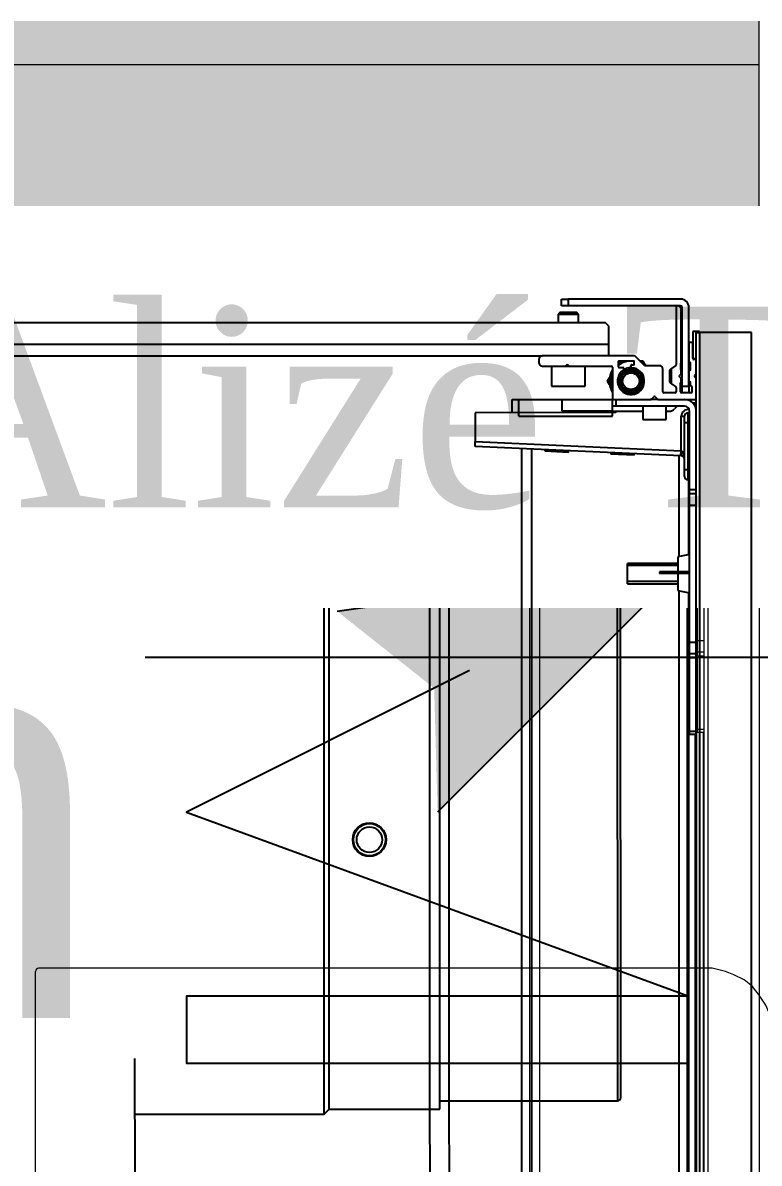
# Model space of a CAD drawing. Header units: centimetres. Extents: x 2666 to 9670, y 1889 to 5633.
# Drawn here: x 5269.06 to 5291.04, y 4364.28 to 4398.34 of the extents above; entities that cross this region are included whole.
import ezdxf

# ---------------------------------------------------------------- set-up
doc = ezdxf.new("R2010")
doc.units = ezdxf.units.CM
doc.header["$LTSCALE"] = 12.7
for name, color, linetype, lineweight in [('B amÈnagement intÈrieur', 7, 'Continuous', 5), ('B aménagement intérieur', 7, 'Continuous', 5), ('B Général', 7, 'Continuous', 5), ('C ANNOTATIONS-prestations', 7, 'Continuous', 5), ('F REMPLISSAGE-vert clair', 7, 'Continuous', 13), ('F REMPLISSAGE-vert clair-1', 7, 'Continuous', 5), ('F REMPLISSAGE-vert foncÈ', 7, 'Continuous', 5), ('F REMPLISSAGE-vert foncé', 7, 'Continuous', 13), ('prlm-ELEC-CFO', 1, 'Continuous', 25)]:
    doc.layers.add(name, color=color, linetype=linetype, lineweight=lineweight)
for name, color, linetype in [('MTI900_Alu', 252, 'Continuous'), ('prlm-CHAUFF', 4, 'Continuous'), ('prlm-VMC', 93, 'Continuous')]:
    doc.layers.add(name, color=color, linetype=linetype)
doc.styles.add('prlm-elec-cfo', font='comic.ttf', dxfattribs={"height": 12})
doc.styles.add('prlm-vmc', font='pala.ttf', dxfattribs={"height": 14})

# ---------------------------------------------------------------- blocks, each defined once
blk = doc.blocks.new('G 100_80')
at = {"layer": 'B Général', "color": 7, "linetype": 'Continuous', "lineweight": 5, "flags": 128}
blk.add_lwpolyline([(9.5, -45), (9.5, 45), (48.52, 45), (48.52, -45)], close=True, dxfattribs=at)
at = {"layer": 'C ANNOTATIONS-prestations', "lineweight": 5}
for p, q in [((46.87, 43.75), (46.87, -43.75)), ((46.97, -43.75), (46.97, 43.75)), ((46.35, -36.044), (46.35, 1.5)), ((46.65, 1.6), (46.65, -35.984)), ((46.85, 1.667), (46.85, -31.75)), ((41.65, -40.287), (41.65, 1.325)), ((41.95, -40.274), (41.95, 1.325)), ((46.67, -31.75), (46.67, -31.85)), ((46.87, -31.75), (46.67, -31.75)), ((46.67, -31.85), (46.67, -34.033)), ((46.67, -31.85), (46.87, -31.85)), ((46.87, -34.033), (46.67, -34.033)), ((46.67, -34.033), (46.67, -34.168)), ((46.67, -34.168), (46.67, -34.5)), ((46.67, -34.168), (46.87, -34.168)), ((46.67, -34.5), (46.67, -38.6)), ((46.67, -34.5), (46.87, -34.5)), ((46.32, -36.05), (46.67, -35.98)), ((46.32, -36.55), (46.32, -36.05)), ((44.82, -36.25), (44.82, -36.85)), ((44.82, -36.25), (46.32, -36.25)), ((46.32, -36.311), (44.82, -36.311)), ((45.911, -36.55), (45.775, -36.55)), ((45.775, -36.6), (45.775, -36.55)), ((45.911, -36.6), (45.775, -36.6)), ((46.67, -36.55), (45.911, -36.55)), ((45.911, -36.6), (45.911, -36.55)), ((46.67, -36.6), (45.911, -36.6)), ((46.32, -37.05), (46.32, -36.6)), ((46.32, -36.789), (44.82, -36.789)), ((46.32, -36.85), (44.82, -36.85)), ((46.67, -37.12), (46.32, -37.05)), ((46.35, -40.074), (46.35, -37.056)), ((46.65, -37.116), (46.65, -39.35)), ((46.67, -38.6), (46.67, -38.932)), ((46.67, -38.6), (46.87, -38.6)), ((46.67, -38.932), (46.67, -39.067)), ((46.87, -38.932), (46.67, -38.932)), ((46.67, -39.067), (46.67, -41.4)), ((46.67, -39.067), (46.87, -39.067)), ((46.52, -39.45), (46.52, -39.65)), ((46.67, -39.35), (46.62, -39.35)), ((46.62, -39.65), (46.62, -39.35)), ((46.52, -39.65), (46.52, -41.05)), ((46.62, -39.65), (46.52, -39.65)), ((46.62, -39.65), (46.67, -39.65)), ((46.62, -41.05), (46.62, -39.65)), ((46.413, -40.071), (40.27, -40.35)), ((43.056, -40.173), (42.354, -40.205)), ((43.056, -40.173), (43.058, -40.223)), ((45.018, -40.084), (44.316, -40.116)), ((44.319, -40.166), (44.316, -40.116)), ((45.018, -40.084), (45.02, -40.134)), ((46.425, -40.07), (46.413, -40.071)), ((46.413, -40.071), (46.42, -40.221)), ((40.27, -40.5), (46.42, -40.221)), ((40.27, -40.35), (40.27, -40.5)), ((40.27, -41.351), (40.27, -40.5)), ((42.357, -40.255), (42.354, -40.205)), ((46.42, -40.221), (46.425, -40.22)), ((46.42, -40.221), (46.42, -41.25)), ((45.27, -41.15), (45.97, -41.15)), ((45.27, -41.55), (45.27, -41.15)), ((45.97, -41.15), (45.97, -41.55)), ((46.52, -41.05), (46.52, -41.25)), ((46.62, -41.05), (46.52, -41.05)), ((46.67, -41.05), (46.62, -41.05)), ((46.62, -41.35), (46.62, -41.05)), ((44.47, -41.36), (40.27, -41.351)), ((41.37, -41.353), (41.37, -41.75)), ((41.57, -41.25), (44.37, -41.25)), ((41.57, -41.25), (41.57, -41.75)), ((42.87, -41.4), (42.87, -41.75)), ((44.37, -41.4), (42.87, -41.4)), ((44.37, -41.25), (44.37, -41.4)), ((44.37, -41.4), (44.37, -41.55)), ((44.37, -41.4), (45.27, -41.4)), ((44.472, -41.4), (44.47, -41.36)), ((45.97, -41.4), (46.067, -41.4)), ((46.42, -41.25), (46.52, -41.25)), ((46.62, -41.35), (46.67, -41.35)), ((41.37, -41.75), (41.57, -41.75)), ((41.57, -41.75), (42.87, -41.75)), ((42.87, -41.75), (44.37, -41.75)), ((44.37, -41.55), (44.37, -41.75)), ((44.47, -41.55), (44.37, -41.55)), ((44.37, -41.75), (44.4, -41.75)), ((44.37, -42.72), (44.37, -41.78)), ((44.4, -41.75), (45.508, -41.75)), ((46.52, -41.55), (44.47, -41.55)), ((44.47, -41.75), (44.47, -41.55)), ((45.732, -41.75), (45.508, -41.75)), ((45.529, -41.759), (45.599, -41.829)), ((45.641, -41.829), (45.711, -41.759)), ((45.732, -41.75), (46.84, -41.75)), ((46.765, -41.65), (46.87, -41.65)), ((46.84, -41.75), (46.87, -41.75)), ((42.55, -42.15), (43.55, -42.15)), ((42.55, -42.75), (42.55, -42.15)), ((43.55, -42.15), (43.55, -42.75)), ((44.278, -42.2), (44.22, -42.3)), ((45.114, -41.95), (44.726, -41.95)), ((45.87, -41.98), (45.87, -42.66)), ((46.24, -41.95), (45.9, -41.95)), ((46.133, -42.221), (46.257, -42.134)), ((46.27, -42.109), (46.27, -41.98)), ((46.4, -41.98), (46.4, -42.252)), ((46.72, -41.95), (46.43, -41.95)), ((46.45, -41.95), (46.45, -42.15)), ((46.45, -42.15), (46.45, -44.5)), ((46.45, -42.15), (46.65, -42.15)), ((46.65, -42.15), (46.65, -41.95)), ((46.65, -42.15), (46.65, -44.5)), ((46.661, -42.249), (46.7, -42.21)), ((46.7, -42.15), (46.7, -42.251)), ((46.72, -42.15), (46.7, -42.15)), ((46.75, -41.98), (46.75, -42.12)), ((44.22, -42.3), (44.278, -42.4)), ((46.07, -42.27), (46.09, -42.25)), ((46.07, -42.63), (46.07, -42.27)), ((46.07, -42.293), (46.12, -42.293)), ((46.09, -42.65), (46.09, -42.25)), ((46.09, -42.25), (46.12, -42.25)), ((46.12, -42.654), (46.12, -42.246)), ((46.371, -42.429), (46.411, -42.388)), ((46.411, -42.512), (46.371, -42.471)), ((46.4, -42.25), (46.45, -42.25)), ((46.4, -42.293), (46.45, -42.293)), ((46.42, -42.28), (46.42, -42.367)), ((46.42, -42.533), (46.42, -42.625)), ((46.65, -42.595), (46.65, -42.31)), ((46.661, -42.287), (46.661, -42.249)), ((46.821, -42.429), (46.87, -42.379)), ((46.87, -42.521), (46.821, -42.471)), ((46.835, -42.486), (46.835, -42.414)), ((42.17, -42.95), (42.17, -42.85)), ((42.27, -42.75), (42.958, -42.75)), ((42.958, -42.75), (43.082, -42.75)), ((42.979, -42.759), (42.999, -42.779)), ((43.041, -42.779), (43.061, -42.759)), ((43.082, -42.75), (44.34, -42.75)), ((44.54, -42.87), (44.54, -42.74)), ((44.54, -42.854), (44.566, -42.9)), ((44.57, -42.71), (44.68, -42.71)), ((44.99, -42.9), (44.57, -42.9)), ((44.71, -42.68), (44.71, -42.657)), ((44.92, -42.729), (44.92, -42.76)), ((44.95, -42.79), (44.99, -42.79)), ((45.02, -42.82), (45.02, -42.87)), ((45.321, -42.769), (45.049, -43.041)), ((45.184, -42.906), (45.27, -42.906)), ((45.27, -42.906), (45.328, -42.806)), ((45.77, -42.76), (45.342, -42.76)), ((46.07, -42.607), (46.12, -42.607)), ((46.09, -42.65), (46.07, -42.63)), ((46.12, -42.65), (46.09, -42.65)), ((46.257, -42.766), (46.133, -42.679)), ((46.27, -44.52), (46.27, -42.791)), ((46.4, -42.607), (46.45, -42.607)), ((46.45, -42.65), (46.4, -42.65)), ((46.4, -42.827), (46.4, -42.653)), ((46.42, -42.855), (46.42, -44.45)), ((46.65, -43.42), (46.65, -42.885)), ((46.661, -42.65), (46.661, -42.618)), ((46.7, -42.69), (46.661, -42.65)), ((46.7, -42.654), (46.7, -42.826)), ((15.5, -43.05), (42.27, -43.05)), ((45.028, -43.05), (42.27, -43.05)), ((44.25, -43.4), (44.25, -43.05)), ((46.77, -42.98), (46.77, -43.42)), ((46.77, -43.78), (46.77, -42.98)), ((46.77, -42.98), (46.87, -42.98)), ((46.84, -42.95), (46.8, -42.95)), ((13.55, -43.4), (44.25, -43.4)), ((44.25, -43.95), (44.25, -43.4)), ((46.74, -43.45), (46.68, -43.45)), ((46.97, -43.78), (46.77, -43.78)), ((46.87, -43.75), (46.97, -43.75)), ((46.97, -43.75), (46.97, -43.78)), ((47.42, -43.75), (46.97, -43.75)), ((13.65, -44.05), (44.15, -44.05)), ((42.75, -44.3), (42.75, -44.05)), ((43.35, -44.05), (43.35, -44.3)), ((44.25, -43.95), (44.15, -44.05)), ((42.75, -44.3), (43.35, -44.3)), ((42.8, -44.35), (42.75, -44.3)), ((43.3, -44.35), (42.8, -44.35)), ((43.05, -44.55), (42.85, -44.55)), ((42.85, -44.55), (42.85, -44.75)), ((46.4, -44.55), (43.05, -44.55)), ((43.05, -44.75), (43.05, -44.55)), ((43.35, -44.3), (43.3, -44.35)), ((46.32, -44.55), (46.3, -44.55)), ((42.85, -44.75), (43.05, -44.75)), ((46.4, -44.75), (43.05, -44.75))]:
    blk.add_line(p, q, dxfattribs=at)
at = {"layer": 'C ANNOTATIONS-prestations'}
blk.add_line((48.52, -43.75), (47.42, -43.75), dxfattribs=at)
at = {"layer": 'C ANNOTATIONS-prestations', "lineweight": 5, "flags": 128}
for points in [[(46.52, -39.45, -0.198912), (46.549, -39.379, -0.198912), (46.62, -39.35)], [(46.52, -39.97, -0.193016), (46.492, -40.039, -0.193016), (46.425, -40.07)], [(46.067, -41.4, -0.109774), (46.151, -41.419, -0.109774), (46.22, -41.472)], [(46.302, -41.55, -0.028434), (46.259, -41.513, -0.028434), (46.22, -41.472)], [(46.663, -41.445, -0.227222), (46.495, -41.406, -0.227222), (46.42, -41.25)], [(46.62, -41.35, -0.198912), (46.549, -41.321, -0.198912), (46.52, -41.25)], [(46.87, -41.4, -0.198912), (46.767, -41.647, -0.198912), (46.52, -41.75)], [(46.67, -41.4, -0.198912), (46.626, -41.506, -0.198912), (46.52, -41.55)], [(44.37, -41.78, -0.198912), (44.379, -41.759, -0.198912), (44.4, -41.75)], [(45.508, -41.75, -0.098491), (45.519, -41.752, -0.098491), (45.529, -41.759)], [(45.641, -41.829, -0.198912), (45.62, -41.837, -0.198912), (45.599, -41.829)], [(45.711, -41.759, -0.098491), (45.721, -41.752, -0.098491), (45.732, -41.75)], [(46.84, -41.75, -0.198912), (46.861, -41.759, -0.198912), (46.87, -41.78)], [(44.37, -42.646, -0.14145), (44.27, -42.3, -0.14145), (44.37, -41.954)], [(44.37, -42.54, -0.103148), (44.32, -42.3, -0.103148), (44.37, -42.06)], [(44.697, -42.632, -0.366532), (44.556, -42.134, -0.366532), (45.023, -41.913, -0.366532), (45.318, -42.338, -0.366532), (44.948, -42.699)], [(45.87, -41.98, -0.198912), (45.879, -41.959, -0.198912), (45.9, -41.95)], [(46.12, -42.246, -0.120588), (46.123, -42.232, -0.120588), (46.133, -42.221)], [(46.24, -41.95, -0.198912), (46.261, -41.959, -0.198912), (46.27, -41.98)], [(46.27, -42.109, -0.120588), (46.267, -42.123, -0.120588), (46.257, -42.134)], [(46.4, -41.98, -0.198912), (46.409, -41.959, -0.198912), (46.43, -41.95)], [(46.72, -41.95, -0.198912), (46.741, -41.959, -0.198912), (46.75, -41.98)], [(46.75, -42.12, -0.198912), (46.741, -42.141, -0.198912), (46.72, -42.15)], [(46.371, -42.471, -0.198912), (46.362, -42.45, -0.198912), (46.371, -42.429)], [(46.42, -42.28, -0.155096), (46.406, -42.269, -0.155096), (46.4, -42.252)], [(46.42, -42.367, -0.098491), (46.418, -42.378, -0.098491), (46.411, -42.388)], [(46.411, -42.512, -0.098491), (46.418, -42.522, -0.098491), (46.42, -42.533)], [(46.661, -42.249, -0.013224), (46.655, -42.25, -0.013224), (46.65, -42.25)], [(46.65, -42.31, -0.17724), (46.657, -42.291, -0.17724), (46.675, -42.28)], [(46.7, -42.251, -0.17724), (46.693, -42.27, -0.17724), (46.675, -42.28)], [(46.821, -42.471, -0.198912), (46.812, -42.45, -0.198912), (46.821, -42.429)], [(42.17, -42.85, -0.198912), (42.199, -42.779, -0.198912), (42.27, -42.75)], [(42.958, -42.75, -0.098491), (42.969, -42.752, -0.098491), (42.979, -42.759)], [(43.041, -42.779, -0.198912), (43.02, -42.787, -0.198912), (42.999, -42.779)], [(43.061, -42.759, -0.098491), (43.071, -42.752, -0.098491), (43.082, -42.75)], [(44.37, -42.72, -0.198912), (44.361, -42.741, -0.198912), (44.34, -42.75)], [(44.54, -42.74, -0.198912), (44.549, -42.719, -0.198912), (44.57, -42.71)], [(44.92, -42.9, -0.085942), (44.718, -42.865, -0.085942), (44.54, -42.764)], [(44.67, -42.9, -0.02871), (44.603, -42.867, -0.02871), (44.54, -42.827)], [(44.57, -42.9, -0.198912), (44.549, -42.891, -0.198912), (44.54, -42.87)], [(44.71, -42.68, -0.198912), (44.701, -42.701, -0.198912), (44.68, -42.71)], [(44.697, -42.632, -0.122946), (44.706, -42.643, -0.122946), (44.71, -42.657)], [(44.92, -42.7, -0.074153), (44.803, -42.683, -0.074153), (44.697, -42.632)], [(44.92, -42.729, -0.189855), (44.928, -42.708, -0.189855), (44.948, -42.699)], [(44.948, -42.699, -0.008728), (44.934, -42.7, -0.008728), (44.92, -42.7)], [(44.95, -42.79, -0.198912), (44.929, -42.781, -0.198912), (44.92, -42.76)], [(45.009, -42.893, -0.018566), (44.965, -42.898, -0.018566), (44.92, -42.9)], [(44.99, -42.79, -0.198912), (45.011, -42.799, -0.198912), (45.02, -42.82)], [(45.02, -42.87, -0.198912), (45.011, -42.891, -0.198912), (44.99, -42.9)], [(45.379, -42.76, -0.041018), (45.298, -42.829, -0.041018), (45.207, -42.883)], [(45.321, -42.769, -0.098491), (45.331, -42.762, -0.098491), (45.342, -42.76)], [(45.87, -42.66, -0.198912), (45.841, -42.731, -0.198912), (45.77, -42.76)], [(46.133, -42.679, -0.120588), (46.123, -42.668, -0.120588), (46.12, -42.654)], [(46.257, -42.766, -0.120588), (46.267, -42.777, -0.120588), (46.27, -42.791)], [(46.4, -42.653, -0.155096), (46.406, -42.636, -0.155096), (46.42, -42.625)], [(46.42, -42.855, -0.155096), (46.406, -42.844, -0.155096), (46.4, -42.827)], [(46.675, -42.625, -0.17724), (46.657, -42.614, -0.17724), (46.65, -42.595)], [(46.65, -42.65, -0.013224), (46.655, -42.65, -0.013224), (46.661, -42.65)], [(46.65, -42.885, -0.17724), (46.657, -42.866, -0.17724), (46.675, -42.855)], [(46.675, -42.625, -0.17724), (46.693, -42.635, -0.17724), (46.7, -42.654)], [(46.7, -42.826, -0.17724), (46.693, -42.845, -0.17724), (46.675, -42.855)], [(42.27, -43.05, -0.198912), (42.199, -43.021, -0.198912), (42.17, -42.95)], [(45.049, -43.041, -0.098491), (45.039, -43.048, -0.098491), (45.028, -43.05)], [(46.77, -42.98, -0.198912), (46.779, -42.959, -0.198912), (46.8, -42.95)], [(46.87, -42.92, -0.198912), (46.861, -42.941, -0.198912), (46.84, -42.95)], [(46.68, -43.45, -0.198912), (46.659, -43.441, -0.198912), (46.65, -43.42)], [(46.77, -43.42, -0.198912), (46.761, -43.441, -0.198912), (46.74, -43.45)], [(46.3, -44.55, -0.198912), (46.279, -44.541, -0.198912), (46.27, -44.52)], [(46.42, -44.45, -0.198912), (46.391, -44.521, -0.198912), (46.32, -44.55)], [(46.65, -44.5, -0.198912), (46.577, -44.677, -0.198912), (46.4, -44.75)], [(46.45, -44.5, -0.198912), (46.435, -44.535, -0.198912), (46.4, -44.55)]]:
    blk.add_lwpolyline(points, format="xyb", dxfattribs=at)
at = {"layer": 'C ANNOTATIONS-prestations', "lineweight": 5}
for radius in [0.35, 0.3, 0.25]:
    blk.add_circle((44.92, -42.3), radius, dxfattribs=at)
for points, knots in [([(46.425, -40.22), (46.423, -40.181), (46.422, -40.129), (46.422, -40.102), (46.422, -40.083), (46.423, -40.074), (46.424, -40.072), (46.424, -40.07), (46.424, -40.07), (46.424, -40.07), (46.425, -40.07)], [0, 0, 0, 1, 2, 3, 4, 5, 6, 7, 7, 8, 8, 8]), ([(46.52, -39.97), (46.52, -40.004), (46.513, -40.068), (46.501, -40.117), (46.491, -40.146), (46.48, -40.171), (46.467, -40.191), (46.457, -40.203), (46.447, -40.212), (46.433, -40.219), (46.426, -40.22), (46.425, -40.22), (46.425, -40.22)], [0, 0, 0, 1, 2, 3, 4, 5, 6, 7, 8, 9, 9, 10, 10, 10])]:
    blk.add_open_spline(points, degree=2, knots=knots, dxfattribs=at)
blk = doc.blocks.new('A n0.MTI900_Alu_390')
at = {"layer": 'MTI900_Alu', "color": 1, "linetype": 'Continuous'}
for p, q in [((4.34, -0.405), (4.34, -3.475)), ((4.405, -0.415), (4.405, -3.465)), ((4.305, -0.6), (4.305, -3.277)), ((4.0071, -3.6913), (4.035, -3.077)), ((4.05, -3.077), (4.0221, -3.692)), ((4.035, -3.077), (4.05, -3.077)), ((4.1351, -3.077), (4.05, -3.077)), ((4.136, -3.497), (4.1351, -3.077)), ((4.1353, -3.187), (4.175, -3.187)), ((4.175, -3.187), (4.175, -3.207)), ((4.0287, -3.215), (-0.1325, -3.215)), ((4.125, -3.207), (4.125, -3.487)), ((4.125, -3.207), (4.175, -3.207)), ((4.175, -3.207), (4.175, -3.337)), ((4.0274, -3.245), (-0.1325, -3.245)), ((4.295, -3.267), (4.285, -3.267)), ((4.0173, -3.3556), (4.0205, -3.2854)), ((4.0255, -3.2857), (4.0205, -3.2854)), ((4.275, -3.277), (4.275, -3.3458)), ((4.305, -3.5528), (4.305, -3.277)), ((4.14, -3.337), (4.175, -3.337)), ((4.14, -3.487), (4.14, -3.337)), ((4.175, -3.337), (4.175, -3.487)), ((4.215, -3.305), (4.215, -3.405)), ((4.275, -3.305), (4.215, -3.305)), ((4.43, -3.325), (4.405, -3.325)), ((4.43, -3.325), (4.43, -3.385)), ((4.435, -3.33), (4.43, -3.325)), ((4.435, -3.38), (4.435, -3.33)), ((4.455, -3.355), (4.455, -3.335)), ((4.455, -3.335), (4.475, -3.335)), ((4.475, -3.335), (4.475, -3.355)), ((4.0173, -3.3556), (4.0223, -3.3558)), ((4.275, -3.3458), (4.275, -3.3582)), ((4.275, -3.3582), (4.275, -3.484)), ((4.2759, -3.3479), (4.2779, -3.3499)), ((4.2779, -3.3541), (4.2759, -3.3561)), ((4.455, -3.69), (4.455, -3.355)), ((4.475, -3.355), (4.455, -3.355)), ((4.475, -3.69), (4.475, -3.355)), ((4.215, -3.405), (4.275, -3.405)), ((4.405, -3.385), (4.43, -3.385)), ((4.43, -3.385), (4.435, -3.38)), ((4.22, -3.4778), (4.23, -3.472)), ((4.23, -3.472), (4.24, -3.4778)), ((4.395, -3.475), (4.405, -3.465)), ((4.0084, -3.5518), (4.0116, -3.4816)), ((4.0166, -3.4819), (4.0116, -3.4816)), ((4.125, -3.487), (4.14, -3.487)), ((4.14, -3.4972), (4.136, -3.497)), ((4.14, -3.487), (4.155, -3.487)), ((4.14, -3.487), (4.14, -3.577)), ((4.155, -3.487), (4.175, -3.487)), ((4.155, -3.497), (4.155, -3.487)), ((4.155, -3.702), (4.155, -3.497)), ((4.175, -3.497), (4.155, -3.497)), ((4.175, -3.487), (4.175, -3.49)), ((4.175, -3.49), (4.175, -3.6008)), ((4.272, -3.487), (4.178, -3.487)), ((4.271, -3.507), (4.271, -3.518)), ((4.287, -3.504), (4.274, -3.504)), ((4.2854, -3.504), (4.29, -3.5066)), ((4.29, -3.549), (4.29, -3.507)), ((4.34, -3.475), (4.305, -3.475)), ((4.395, -3.475), (4.34, -3.475)), ((3.625, -3.532), (3.685, -3.532)), ((3.625, -3.532), (3.625, -3.682)), ((3.6311, -3.682), (3.6311, -3.532)), ((3.6789, -3.682), (3.6789, -3.532)), ((3.685, -3.682), (3.685, -3.532)), ((4.195, -3.5614), (4.195, -3.5226)), ((4.268, -3.521), (4.2657, -3.521)), ((4.0084, -3.5518), (4.0134, -3.552)), ((4.2729, -3.542), (4.276, -3.542)), ((4.2769, -3.5821), (4.3041, -3.5549)), ((4.279, -3.545), (4.279, -3.549)), ((4.282, -3.552), (4.287, -3.552)), ((4.2906, -3.5684), (4.2906, -3.577)), ((4.115, -3.577), (4.115, -3.647)), ((4.155, -3.577), (4.115, -3.577)), ((4.175, -3.6232), (4.175, -3.6008)), ((4.1759, -3.6029), (4.1829, -3.6099)), ((4.276, -3.627), (4.276, -3.5842)), ((4.2906, -3.577), (4.2806, -3.5828)), ((3.655, -3.6411), (3.655, -3.6275)), ((3.66, -3.6275), (3.655, -3.6275)), ((3.655, -3.717), (3.655, -3.6411)), ((3.66, -3.6411), (3.655, -3.6411)), ((3.66, -3.6411), (3.66, -3.6275)), ((3.66, -3.717), (3.66, -3.6411)), ((4.175, -3.6232), (4.175, -3.734)), ((4.1829, -3.6141), (4.1759, -3.6211)), ((4.195, -3.674), (4.195, -3.64)), ((4.198, -3.637), (4.266, -3.637)), ((4.115, -3.647), (4.155, -3.647)), ((4.14, -3.647), (4.14, -3.6567)), ((4.2109, -3.677), (4.198, -3.677)), ((4.2221, -3.6633), (4.2134, -3.6757)), ((4.2654, -3.662), (4.2246, -3.662)), ((4.227, -3.657), (4.225, -3.659)), ((4.265, -3.659), (4.225, -3.659)), ((4.225, -3.659), (4.225, -3.662)), ((4.263, -3.657), (4.227, -3.657)), ((4.2293, -3.657), (4.2293, -3.662)), ((4.2607, -3.657), (4.2607, -3.662)), ((4.265, -3.659), (4.263, -3.657)), ((4.265, -3.662), (4.265, -3.659)), ((4.2766, -3.6757), (4.2679, -3.6633)), ((4.452, -3.677), (4.2791, -3.677)), ((3.6044, -3.685), (-0.15, -3.685)), ((3.605, -3.682), (3.598, -3.717)), ((3.655, -3.682), (3.605, -3.682)), ((3.705, -3.682), (3.66, -3.682)), ((3.712, -3.717), (3.705, -3.682)), ((4.0074, -3.685), (3.7056, -3.685)), ((3.945, -3.702), (3.965, -3.702)), ((3.965, -3.702), (4.105, -3.702)), ((3.965, -3.712), (3.965, -3.702)), ((4.007, -3.6925), (4.0071, -3.6913)), ((4.0071, -3.6913), (4.0221, -3.692)), ((4.0221, -3.692), (4.022, -3.6925)), ((4.0221, -3.692), (4.125, -3.692)), ((4.105, -3.702), (4.125, -3.702)), ((4.105, -3.712), (4.105, -3.702)), ((4.125, -3.692), (4.125, -3.702)), ((4.195, -3.722), (4.195, -3.693)), ((4.195, -3.695), (4.215, -3.695)), ((4.198, -3.69), (4.2252, -3.69)), ((4.215, -3.695), (4.45, -3.695)), ((4.215, -3.695), (4.215, -3.715)), ((4.225, -3.69), (4.225, -3.695)), ((4.228, -3.692), (4.2367, -3.692)), ((4.2293, -3.69), (4.2293, -3.695)), ((4.2429, -3.6871), (4.2388, -3.6911)), ((4.2512, -3.6911), (4.2471, -3.6871)), ((4.2533, -3.692), (4.2625, -3.692)), ((4.2607, -3.69), (4.2607, -3.695)), ((4.265, -3.695), (4.265, -3.69)), ((4.2827, -3.69), (4.2653, -3.69)), ((4.2855, -3.692), (4.445, -3.692)), ((4.455, -3.682), (4.455, -3.68)), ((-4.375, -3.737), (4.375, -3.737)), ((-0.1667, -3.735), (3.175, -3.735)), ((-0.16, -3.715), (3.5984, -3.715)), ((3.175, -3.717), (3.185, -3.717)), ((3.175, -3.737), (3.175, -3.717)), ((3.185, -3.717), (3.4033, -3.717)), ((3.185, -3.717), (3.185, -3.737)), ((3.4033, -3.737), (3.4033, -3.717)), ((3.4033, -3.717), (3.4168, -3.717)), ((3.4168, -3.717), (3.45, -3.717)), ((3.4168, -3.717), (3.4168, -3.737)), ((3.45, -3.717), (3.86, -3.717)), ((3.45, -3.717), (3.45, -3.737)), ((3.7116, -3.715), (3.935, -3.715)), ((3.86, -3.717), (3.8932, -3.717)), ((3.86, -3.717), (3.86, -3.737)), ((3.8932, -3.717), (3.9067, -3.717)), ((3.8932, -3.737), (3.8932, -3.717)), ((3.9067, -3.717), (4.14, -3.717)), ((3.9067, -3.717), (3.9067, -3.737)), ((3.935, -3.717), (3.935, -3.712)), ((3.965, -3.712), (3.935, -3.712)), ((3.965, -3.712), (3.965, -3.717)), ((4.105, -3.712), (3.965, -3.712)), ((4.105, -3.717), (4.105, -3.712)), ((4.135, -3.712), (4.105, -3.712)), ((4.135, -3.712), (4.135, -3.717)), ((4.165, -3.7265), (4.165, -3.737)), ((4.175, -3.734), (4.175, -3.737)), ((4.215, -3.715), (4.195, -3.715)), ((4.198, -3.725), (4.212, -3.725)), ((4.215, -3.715), (4.45, -3.715)), ((4.215, -3.72), (4.2251, -3.72)), ((4.215, -3.722), (4.215, -3.72)), ((4.2249, -3.7161), (4.221, -3.72)), ((4.2287, -3.7161), (4.2249, -3.7161)), ((4.2595, -3.715), (4.231, -3.715)), ((4.2429, -3.7321), (4.2379, -3.737)), ((4.2486, -3.7335), (4.2414, -3.7335)), ((4.2521, -3.737), (4.2471, -3.7321)), ((4.2651, -3.7161), (4.2618, -3.7161)), ((4.269, -3.72), (4.2651, -3.7161)), ((4.2654, -3.72), (4.2826, -3.72)), ((4.342, -3.715), (4.2885, -3.715)), ((4.295, -3.734), (4.295, -3.73)), ((4.298, -3.727), (4.342, -3.727)), ((4.378, -3.727), (4.298, -3.727)), ((4.298, -3.727), (4.298, -3.737)), ((4.345, -3.724), (4.345, -3.718)), ((4.375, -3.737), (4.375, -3.747)), ((4.378, -3.747), (4.378, -3.727)), ((4.375, -3.747), (-4.375, -3.747)), ((4.375, -3.747), (4.378, -3.747)), ((4.375, -3.792), (4.375, -3.747)), ((4.375, -3.902), (4.375, -3.792)), ((-4.375, -3.902), (4.375, -3.902))]:
    blk.add_line(p, q, dxfattribs=at)
for radius in [0.035, 0.03, 0.025]:
    blk.add_circle((4.23, -3.542), radius, dxfattribs=at)
for centre, radius, start, end in [((4.285, -3.277), 0.01, 90, 180), ((4.295, -3.277), 0.01, 0, 90), ((4.278, -3.3458), 0.003, 180, 225), ((4.278, -3.3582), 0.003, 135, 180), ((4.2758, -3.352), 0.003, 315, 45), ((4.178, -3.49), 0.003, 90, 180), ((4.23, -3.542), 0.04, 33.9272, 355.9994), ((4.23, -3.542), 0.065, 57.7958, 122.2042), ((4.23, -3.542), 0.06, 66.4435, 113.5565), ((4.274, -3.507), 0.003, 90, 180), ((4.272, -3.484), 0.003, 270, 0), ((4.23, -3.542), 0.06, 0, 39.2965), ((4.23, -3.542), 0.065, 22.6199, 35.7758), ((4.287, -3.507), 0.003, 0, 90), ((4.2657, -3.518), 0.003, 213.9272, 270), ((4.23, -3.542), 0.04, 0, 33.9272), ((4.268, -3.518), 0.003, 270, 0), ((4.2729, -3.545), 0.003, 90, 175.9994), ((4.23, -3.542), 0.04, 355.9994, 0), ((4.276, -3.545), 0.003, 0, 90), ((4.23, -3.542), 0.065, 315.0475, 333.838), ((4.282, -3.549), 0.003, 180, 270), ((4.287, -3.549), 0.003, 270, 0), ((4.23, -3.542), 0.06, 351.491, 0), ((4.302, -3.5528), 0.003, 315, 0), ((4.178, -3.6008), 0.003, 180, 225), ((4.279, -3.5842), 0.003, 135, 180), ((4.178, -3.6232), 0.003, 135, 180), ((4.1808, -3.612), 0.003, 315, 45), ((4.198, -3.64), 0.003, 90, 180), ((4.266, -3.627), 0.01, 270, 0), ((4.16, -3.6567), 0.02, 180, 230.1159), ((4.1151, -3.7104), 0.05, 37.0861, 50.1159), ((4.198, -3.674), 0.003, 180, 270), ((4.2109, -3.674), 0.003, 270, 325.008), ((4.2246, -3.665), 0.003, 90, 145.008), ((4.2654, -3.665), 0.003, 34.992, 90), ((4.2791, -3.674), 0.003, 214.992, 270), ((4.452, -3.68), 0.003, 0, 90), ((3.945, -3.712), 0.01, 90, 180), ((3.997, -3.692), 0.01, 270, 357.3974), ((4.125, -3.712), 0.02, 347.588, 90), ((4.125, -3.712), 0.01, 0, 90), ((4.14, -3.702), 0.035, 270, 0), ((4.14, -3.702), 0.015, 270, 0), ((4.198, -3.693), 0.003, 90, 180), ((4.2252, -3.693), 0.003, 19.4712, 90), ((4.2367, -3.689), 0.003, 270, 315), ((4.245, -3.6892), 0.003, 45, 135), ((4.2533, -3.689), 0.003, 225, 270), ((4.2653, -3.693), 0.003, 90, 160.5288), ((4.2827, -3.693), 0.003, 19.4712, 90), ((4.445, -3.682), 0.01, 270, 0), ((4.45, -3.69), 0.025, 270, 0), ((4.45, -3.69), 0.005, 270, 0), ((4.178, -3.734), 0.003, 180, 270), ((4.198, -3.722), 0.003, 180, 270), ((4.212, -3.722), 0.003, 270, 0), ((4.215, -3.715), 0.01, 353.9388, 0), ((4.2251, -3.717), 0.003, 270, 350.4059), ((4.231, -3.718), 0.003, 90, 170.4059), ((4.245, -3.7342), 0.003, 45, 135), ((4.2595, -3.718), 0.003, 9.5941, 90), ((4.2654, -3.717), 0.003, 189.5941, 270), ((4.275, -3.715), 0.01, 180, 186.0612), ((4.2826, -3.717), 0.003, 270, 350.4059), ((4.2885, -3.718), 0.003, 90, 170.4059), ((4.292, -3.734), 0.003, 270, 0), ((4.298, -3.73), 0.003, 90, 180), ((4.342, -3.718), 0.003, 0, 90), ((4.342, -3.724), 0.003, 270, 0)]:
    blk.add_arc(centre, radius, start, end, dxfattribs=at)
for centre, major_axis, ratio, start_param, end_param in [((3.997, -3.692), (-0.025, 0), 0.4, 1.570796, 3.096169), ((4.022, -3.6931), (-0.015, 0.0007), 0.045361, -1.568734, 0)]:
    blk.add_ellipse(centre, major_axis=major_axis, ratio=ratio, start_param=start_param, end_param=end_param, dxfattribs=at)
blk = doc.blocks.new('xi.uta-yzen-g')
at = {"layer": 'prlm-CHAUFF', "ltscale": 50}
for p, q in [((-20.9, 35.12), (-36.3, 35.12)), ((-36.4, 35.02), (-20.8, 35.02)), ((-36.4, 35.02), (-36.4, 29.72)), ((-20.8, 29.72), (-20.8, 35.02)), ((-36.55, 29.97), (-36.4, 29.97)), ((-37.056, 29.72), (-36.65, 29.72)), ((-37.056, 29.72), (-37.056, 26.02)), ((-37, 29.72), (-37, 26.27)), ((-36.98, 29.72), (-36.98, 26.27)), ((-20.55, 29.72), (-36.65, 29.72)), ((-36.65, 29.72), (-36.65, 26.42)), ((-20.55, 26.42), (-20.55, 29.72)), ((-37.25, 29.216), (-37.25, 26.22)), ((-37, 28.42), (-36.98, 28.42)), ((-36.98, 28.07), (-37, 28.07)), ((-37, 27.693), (-36.98, 27.693)), ((-36.98, 27.343), (-37, 27.343)), ((-37, 27.293), (-36.98, 27.293)), ((-36.98, 27.193), (-37, 27.193)), ((-36.98, 26.27), (-37, 26.27)), ((-36.8, 26.27), (-36.98, 26.27)), ((-36.65, 26.42), (-36.8, 26.27)), ((-20.4, 26.27), (-36.8, 26.27)), ((-36.8, 26.27), (-36.8, 20.62)), ((-20.55, 26.42), (-36.65, 26.42)), ((-20.4, 26.27), (-20.55, 26.42)), ((-20.4, 20.62), (-20.4, 26.27)), ((-36.8, 26.02), (-37.05, 26.02))]:
    blk.add_line(p, q, dxfattribs=at)
for points in [[(-39, 30), (-39, 0), (0, 0), (0, 30)], [(-38.429, 29.429), (-38.429, 0.571), (-0.571, 0.571), (-0.571, 29.429)], [(-40.5, 20.62), (-40.5, 3.9), (40.5, 3.9), (40.5, 20.62)]]:
    blk.add_lwpolyline(points, close=True, dxfattribs=at)
for radius in [0.5, 0.48, 0.38]:
    blk.add_circle((-28.6, 27.62), radius, dxfattribs=at)
for centre, radius, start, end in [((-36.3, 35.02), 0.1, 90, 180), ((-20.9, 35.02), 0.1, 0, 90), ((-36.55, 29.27), 0.7, 90, 136.2731), ((-36.475, 29.24), 0.776, 138.5248, 181.7675), ((-37.05, 26.22), 0.2, 180, 268.3239), ((-37.05, 26.22), 0.2, 268.3239, 270)]:
    blk.add_arc(centre, radius, start, end, dxfattribs=at)
for centre, major_axis, ratio, start_param, end_param in [((-36.55, 28.959), (-0.45, 0), 0.974723, 5.983927, 6.283185), ((-36.55, 28.603), (-0.45, 0), 0.974723, 5.983927, 6.283185), ((-35.75, 28.603), (-1.25, 0), 0.146694, 0, 0.179125)]:
    blk.add_ellipse(centre, major_axis=major_axis, ratio=ratio, start_param=start_param, end_param=end_param, dxfattribs=at)
blk.add_open_spline([(-36.982, 29.391), (-36.986, 29.379), (-36.989, 29.366), (-36.997, 29.324), (-37, 29.294), (-37, 29.265)], degree=3, knots=[0.8185803, 0.8185803, 0.8185803, 0.8185803, 0.875, 0.875, 1, 1, 1, 1], dxfattribs=at)
blk = doc.blocks.new('xi.CH')
at = {"layer": 'prlm-ELEC-CFO', "lineweight": 5}
blk.add_hatch(color=0, dxfattribs=at).paths.add_polyline_path([(-3, 6), (-0.103, 3.699), (0, 0), (7.5, 7.5)])
at = {"layer": 'prlm-ELEC-CFO', "color": 0}
for points in [[(-3, 6), (7.5, 7.5), (0, 0)], [(0.955, 4.227), (-7.5, 0), (7.5, -5.5), (-7.5, -5.5), (-7.5, -7.5), (7.5, -7.5)]]:
    blk.add_lwpolyline(points, dxfattribs=at)
blk = doc.blocks.new('200_wc-2')
at = {"layer": 'B Général', "color": 7, "linetype": 'Continuous', "lineweight": 5}
for p, q in [((-24.9, 0.1), (24.9, 0.1)), ((25, -20.1), (25, 0))]:
    blk.add_line(p, q, dxfattribs=at)
at = {"layer": 'B Général', "color": 7, "linetype": 'Continuous', "lineweight": 5, "flags": 128}
blk.add_lwpolyline([(-25, -20.1), (-24.9, -20.6), (-24.75, -20.9), (-24.55, -21.2), (-24.3, -21.45), (-23.9, -21.7), (-23.4, -21.85), (-23.15, -21.9), (23.25, -21.9), (23.55, -21.85), (23.9, -21.7), (24.2, -21.5), (24.45, -21.3), (24.65, -21.05), (24.8, -20.75), (24.9, -20.5), (24.95, -20.3), (25, -20.1)], dxfattribs=at)
at = {"layer": 'B Général', "color": 7, "linetype": 'Continuous', "lineweight": 5}
blk.add_arc((24.9, 0), 0.1, 0, 90, dxfattribs=at)

msp = doc.modelspace()

# ---------------------------------------------------------------- hatches: boundary and pattern name
at = {"layer": 'B amÈnagement intÈrieur', "linetype": 'Continuous', "lineweight": 0, "true_color": 0xc0dcc0}
msp.add_hatch(color=9, dxfattribs=at).paths.add_polyline_path([(5250.731, 4392.689), (5252.031, 4391.389), (5291.038, 4391.389), (5291.038, 4398.389), (5203.031, 4398.389), (5203.031, 4391.389), (5245.031, 4391.389), (5246.331, 4392.689)])

# ---------------------------------------------------------------- linework, layer by layer
at = {"layer": 'B aménagement intérieur', "color": 98, "linetype": 'Continuous', "lineweight": 13, "true_color": 0x004400}
for p, q in [((5291.038, 4391.389), (5291.038, 4398.389)), ((5252.031, 4391.389), (5291.038, 4391.389))]:
    msp.add_line(p, q, dxfattribs=at)
at = {"layer": 'F REMPLISSAGE-vert clair'}
for p, q in [((5203.031, 4397.089), (5291.038, 4397.089)), ((5250.731, 4392.689), (5291.038, 4392.689))]:
    msp.add_line(p, q, dxfattribs=at)
at = {"layer": 'F REMPLISSAGE-vert clair-1', "color": 9, "linetype": 'Continuous', "true_color": 0xc0dcc0}
msp.add_solid([(5203.031, 4397.089), (5203.031, 4392.689), (5291.038, 4397.089), (5291.038, 4392.689)], dxfattribs=at)
at = {"layer": 'F REMPLISSAGE-vert foncÈ', "color": 54, "linetype": 'Continuous', "true_color": 0x99aa00}
for points in [[(5203.031, 4398.389), (5203.031, 4397.089), (5291.038, 4398.389), (5291.038, 4397.089)], [(5250.731, 4392.689), (5252.031, 4391.389), (5291.038, 4392.689), (5291.038, 4391.389)]]:
    msp.add_solid(points, dxfattribs=at)
at = {"layer": 'F REMPLISSAGE-vert foncé'}
for p, q in [((5203.031, 4397.089), (5291.038, 4397.089)), ((5250.731, 4392.689), (5291.038, 4392.689))]:
    msp.add_line(p, q, dxfattribs=at)
at = {"layer": 'F REMPLISSAGE-vert foncé', "color": 98, "linetype": 'Continuous', "lineweight": 13, "true_color": 0x004400}
msp.add_line((5252.031, 4391.389), (5291.038, 4391.389), dxfattribs=at)
at = {"layer": 'prlm-VMC'}
msp.add_lwpolyline([(5242.719, 4379.39), (5313.374, 4379.39)], dxfattribs=at)

# ---------------------------------------------------------------- block references
at = {"layer": 'B aménagement intérieur', "color": 7, "xscale": -1, "rotation": 180}
msp.add_blockref('G 100_80', (5242.531, 4345.389), dxfattribs=at)
at = {"layer": 'prlm-CHAUFF', "rotation": 270.01224236823}
msp.add_blockref('xi.uta-yzen-g', (5251.791, 4345.337), dxfattribs=at)
at = {"layer": 'prlm-ELEC-CFO'}
msp.add_blockref('xi.CH', (5281.44, 4374.766), dxfattribs=at)

# ---------------------------------------------------------------- next in the draw order: texts
at = {"layer": 'prlm-ELEC-CFO', "lineweight": 20, "insert": (5263.035, 4374.533), "char_height": 12, "attachment_point": 5, "line_spacing_factor": 0.8, "style": 'prlm-elec-cfo', "bg_fill": 3, "box_fill_scale": 1.1, "bg_fill_color": 256, "bg_fill_transparency": 0}
msp.add_mtext('ch', dxfattribs=at)

# ---------------------------------------------------------------- next in the draw order: block references
at = {"layer": 'B Général', "rotation": 90}
msp.add_blockref('200_wc-2', (5269.536, 4345.104), dxfattribs=at)

# ---------------------------------------------------------------- next in the draw order: texts
at = {"layer": 'prlm-VMC', "ltscale": 25, "insert": (5287.937, 4386.818), "char_height": 6, "width": 58.61474, "attachment_point": 5, "line_spacing_factor": 0.8, "style": 'prlm-vmc', "bg_fill": 2}
msp.add_mtext('Alizé T 5/30', dxfattribs=at)

# ---------------------------------------------------------------- next in the draw order: block references
at = {"layer": 'prlm-CHAUFF', "xscale": 9.999999999999975, "yscale": 9.999999999999975, "zscale": 9.999999999999975, "rotation": 89.99988466022917}
msp.add_blockref('A n0.MTI900_Alu_390', (5251.791, 4345.337), dxfattribs=at)

doc.saveas('drawing.dxf')
